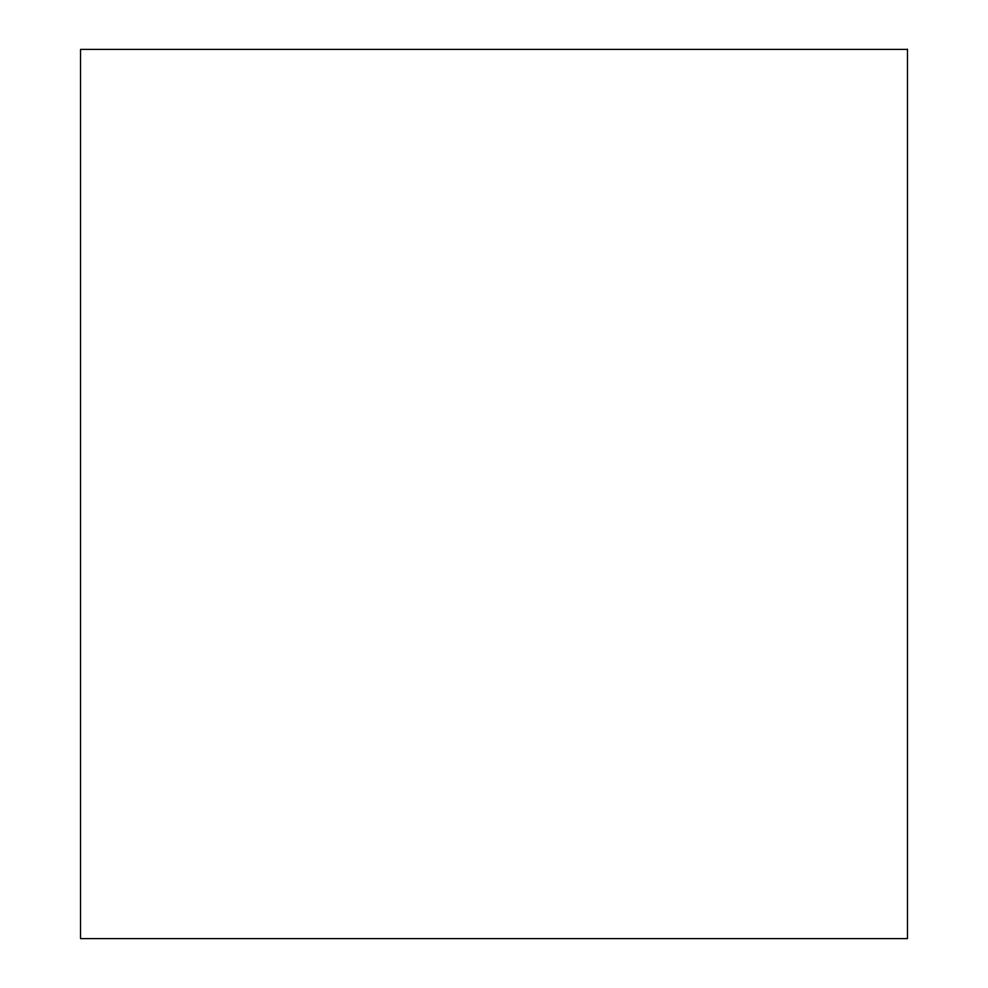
<?xml version="1.0" encoding="UTF-8"?>
<svg xmlns="http://www.w3.org/2000/svg" width="988" height="988" viewBox="0 0 988 988"><rect width="100%" height="100%" fill="white"/><g stroke="black" fill="none" stroke-linecap="round" stroke-linejoin="round"><path stroke-width="1.48" d="M907.478 49.4L80.522 49.4L80.522 938.6L907.478 938.6L907.478 49.4"/></g></svg>
